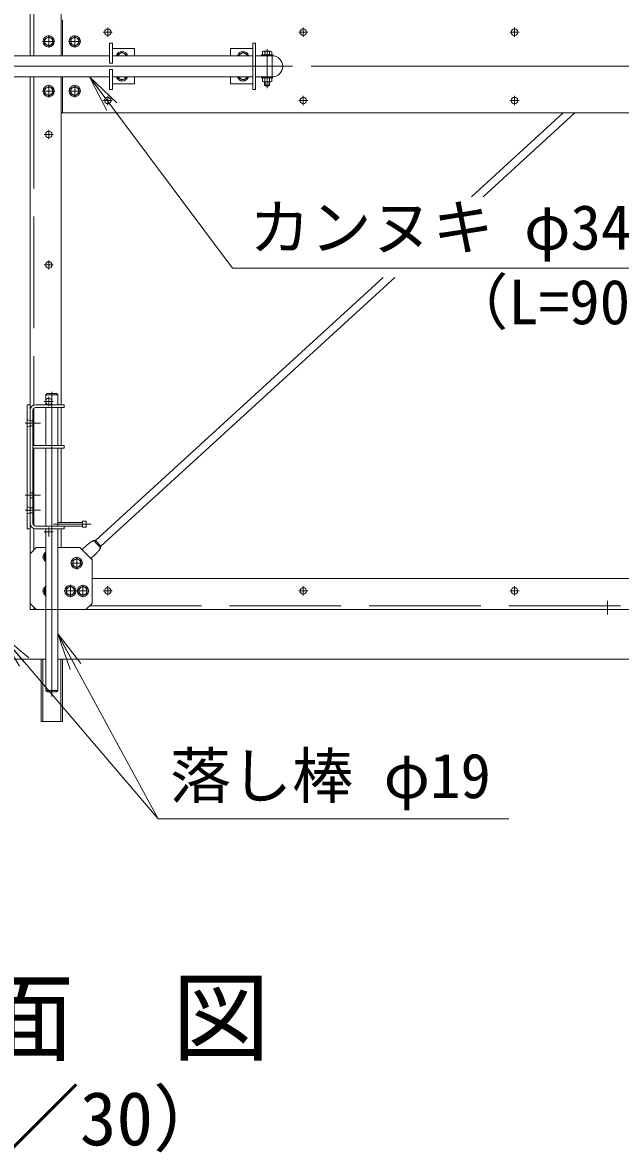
# Model space of a CAD drawing. Units: millimetres, scale not verified. Extents: x -6300 to 6300, y -4455 to 4455.
# Drawn here: x -2050 to -1087, y -1000 to 820 of the extents above; entities that cross this region are included whole.
import ezdxf
from ezdxf.enums import TextEntityAlignment as Align

# ---------------------------------------------------------------- set-up
doc = ezdxf.new("R2010")
doc.units = ezdxf.units.MM
doc.header["$LTSCALE"] = 30
doc.linetypes.add('DASHED', pattern=[7.5, 6, -1.5])
doc.linetypes.add('USER1', pattern=[50.8, 31.75, -6.35, 6.35, -6.35])
for name, color, linetype, lineweight in [('0-0_D-STR1', 1, 'Continuous', 18), ('0-1_D-BMK', 2, 'USER1', 13), ('0-3_D-BGD', 7, 'Continuous', 9), ('0-5_D-STR-DIM', 7, 'Continuous', 9), ('0-6_0', 7, 'Continuous', 9), ('0-7_D-STR3', 3, 'Continuous', 13), ('0-8_D-STR2', 7, 'Continuous', 9), ('0-9_D-STR-TXT', 7, 'Continuous', 9), ('0-A_D-TTL-TXT', 7, 'Continuous', 18)]:
    doc.layers.add(name, color=color, linetype=linetype, lineweight=lineweight)
doc.styles.add('ＭＳ ゴシック', font='')
doc.styles.get('ＭＳ ゴシック').set_extended_font_data('MS Gothic')

# ---------------------------------------------------------------- blocks, each defined once
blk = doc.blocks.new('U52')
at = {"layer": '0-1_D-BMK'}
for p, q in [((300, 0), (-300, 0)), ((0, -300), (0, 300))]:
    blk.add_line(p, q, dxfattribs=at)
at = {"layer": '0-7_D-STR3'}
blk.add_lwpolyline([(194.9, 112.5), (0, 225), (-194.9, 112.5), (-194.9, -112.5), (0, -225), (194.9, -112.5)], close=True, dxfattribs=at)
for radius in [270, 194.9]:
    blk.add_circle((0, 0), radius, dxfattribs=at)
blk = doc.blocks.new('U72')
at = {"layer": '0-1_D-BMK'}
for p, q in [((465, -900), (300, -900)), ((465, -2550), (300, -2550))]:
    blk.add_line(p, q, dxfattribs=at)
at = {"layer": '0-7_D-STR3'}
for p in [(2700, -2400), (1035, -3000)]:
    blk.add_line(p, (2100, -3000), dxfattribs=at)
for points in [[(2700, -2400), (2700, -300), (2400, 0), (0, 0), (-300, -300), (-300, -2700), (0, -3000), (465, -3000)], [(465, -752.9), (405.1, -787.5), (405.1, -1012.5), (465, -1047.1)], [(465, -2402.9), (405.1, -2437.5), (405.1, -2662.5), (465, -2697.1)]]:
    blk.add_lwpolyline(points, dxfattribs=at)
for centre, radius, start, end in [((600, -900), 270, 120.00011, 239.99989), ((600, -900), 194.9, 133.85395, 226.14605), ((600, -2550), 270, 120.00011, 239.99989), ((600, -2550), 194.9, 133.85395, 226.14605)]:
    blk.add_arc(centre, radius, start, end, dxfattribs=at)
at = {"layer": '0-5_D-STR-DIM'}
for p in [(1650.1, -900), (2250.1, -900), (1956.2, -2243.8)]:
    blk.add_blockref('U52', p, dxfattribs=at)
blk = doc.blocks.new('_Open')
at = {"layer": '0-6_0'}
blk.add_line((-30, 5), (0, 0), dxfattribs=at)
blk.add_lwpolyline([(-30, -5), (0, 0), (-30, 0)], dxfattribs=at)

msp = doc.modelspace()

# ---------------------------------------------------------------- linework, layer by layer
at = {"layer": '0-0_D-STR1'}
for p, q in [((-2038.01, 1534.73), (-2038.01, 766.73)), ((-1988.01, 1524.73), (-1988.01, 766.73)), ((-1986.01, 824.73), (-1986.01, 766.73)), ((-2038.01, 732.73), (-2038.01, -35.27)), ((-1988.01, 732.73), (-1988.01, 204.73)), ((-1986.01, 732.73), (-1986.01, 674.73)), ((-1988.01, 674.73), (-188.01, 674.73)), ((-1988.01, 200.23), (-1988.01, 139.23)), ((-1988.01, 134.73), (-1988.01, 15.23)), ((-1988.01, 4.73), (-1988.01, -25.27)), ((-1938.01, -75.27), (-238.01, -75.27)), ((-2038.01, -115.27), (-2038.01, -125.27)), ((-2038.01, -125.27), (-2028.01, -125.27)), ((-1948.01, -125.27), (-228.01, -125.27))]:
    msp.add_line(p, q, dxfattribs=at)
at = {"layer": '0-0_D-STR1', "linetype": 'DASHED'}
for p, q in [((-2032.01, 1528.73), (-2032.01, 766.73)), ((-2032.01, 732.73), (-2032.01, 204.22)), ((-2032.01, 199.09), (-2032.01, 139.23)), ((-2032.01, 178.73), (-2038.01, 178.73)), ((-2032.01, 170.73), (-2038.01, 170.73)), ((-2032.01, 134.73), (-2032.01, 10.38)), ((-2032.01, 62.73), (-2038.01, 62.73)), ((-2032.01, 54.73), (-2038.01, 54.73)), ((-2032.01, 38.73), (-2038.01, 38.73)), ((-2032.01, 30.73), (-2038.01, 30.73)), ((-2032.01, 5.25), (-2032.01, -29.27)), ((-2032.01, -121.27), (-2032.01, -125.27)), ((-1942.01, -119.27), (-234.01, -119.27))]:
    msp.add_line(p, q, dxfattribs=at)
at = {"layer": '0-1_D-BMK'}
for p, q in [((-1920.45, 804.73), (-1905.57, 804.73)), ((-1913.01, 812.17), (-1913.01, 797.29)), ((-1605.45, 804.73), (-1590.57, 804.73)), ((-1598.01, 812.17), (-1598.01, 797.29)), ((-1265.45, 804.73), (-1250.57, 804.73)), ((-1258.01, 812.17), (-1258.01, 797.29)), ((-1656.25, 777.48), (-1656.25, 714.58)), ((-1615.25, 749.73), (-2546.25, 749.73)), ((-1920.45, 694.73), (-1905.57, 694.73)), ((-1913.01, 702.17), (-1913.01, 687.29)), ((-1605.45, 694.73), (-1590.57, 694.73)), ((-1598.01, 702.17), (-1598.01, 687.29)), ((-1265.45, 694.73), (-1250.57, 694.73)), ((-1258.01, 702.17), (-1258.01, 687.29)), ((-2015.45, 639.73), (-2000.57, 639.73)), ((-2008.01, 647.17), (-2008.01, 632.29)), ((-2008.01, 437.17), (-2008.01, 422.29)), ((-2015.45, 429.73), (-2000.57, 429.73)), ((-2003.01, 225.57), (-2003.01, -265.13)), ((-2015.45, 209.73), (-2000.57, 209.73)), ((-2008.01, 217.17), (-2008.01, 202.29)), ((-2046.01, 174.73), (-2021.01, 174.73)), ((-2046.01, 58.73), (-2021.01, 58.73)), ((-2046.01, 34.73), (-2021.01, 34.73)), ((-2008.01, 7.17), (-2008.01, -7.71)), ((-1939.49, 12.23), (-2000.52, 12.23)), ((-2000.57, -0.27), (-2015.45, -0.27)), ((-1913.01, -87.83), (-1913.01, -102.71)), ((-1598.01, -87.83), (-1598.01, -102.71)), ((-1258.01, -87.83), (-1258.01, -102.71)), ((-1920.45, -95.27), (-1905.57, -95.27)), ((-1605.45, -95.27), (-1590.57, -95.27)), ((-1265.45, -95.27), (-1250.57, -95.27)), ((-1108.01, -133.27), (-1108.01, -111.27))]:
    msp.add_line(p, q, dxfattribs=at)
at = {"layer": '0-3_D-BGD'}
msp.add_line((-349.51, -205.27), (-1993.51, -205.27), dxfattribs=at)
at = {"layer": '0-5_D-STR-DIM'}
for p, q in [((-1585.26, 749.73), (542.99, 749.73)), ((-1585.26, 749.73), (542.99, 749.73)), ((-1831.78, -462.42), (-1992.55, -165.85))]:
    msp.add_line(p, q, dxfattribs=at)
at = {"layer": '0-7_D-STR3'}
for p, q in [((-1910.01, 787.23), (-1910.01, 754.73)), ((-1910.01, 787.23), (-1905.51, 787.23)), ((-1905.51, 787.23), (-1905.51, 754.73)), ((-1679.51, 787.23), (-1679.51, 712.23)), ((-1675.01, 787.23), (-1679.51, 787.23)), ((-1675.01, 787.23), (-1675.01, 712.23)), ((-1910.01, 766.73), (-2189.01, 766.73)), ((-1905.51, 778.23), (-1870.01, 778.23)), ((-1679.51, 766.73), (-1905.51, 766.73)), ((-1890.01, 772.23), (-1896.51, 768.49)), ((-1896.51, 768.49), (-1896.51, 766.73)), ((-1890.01, 772.23), (-1883.51, 768.49)), ((-1883.51, 768.49), (-1883.51, 766.73)), ((-1870.01, 778.23), (-1870.01, 766.73)), ((-1715.01, 778.23), (-1715.01, 766.73)), ((-1679.51, 778.23), (-1715.01, 778.23)), ((-1695.01, 772.23), (-1701.51, 768.49)), ((-1701.51, 768.49), (-1701.51, 766.73)), ((-1695.01, 772.23), (-1688.51, 768.49)), ((-1688.51, 768.49), (-1688.51, 766.73)), ((-1648.25, 766.73), (-1675.01, 766.73)), ((-1663.75, 772.75), (-1663.75, 768.33)), ((-1648.75, 768.33), (-1663.75, 768.33)), ((-1650.63, 773.83), (-1661.88, 773.83)), ((-1660.01, 772.75), (-1660.01, 768.33)), ((-1652.5, 772.75), (-1652.5, 768.33)), ((-1648.75, 772.75), (-1648.75, 768.33)), ((-1648.25, 766.73), (-1648.25, 732.73)), ((-1648.25, 766.73), (-1648.25, 732.73)), ((-1648.25, 766.73), (-1648.25, 732.73)), ((-1905.51, 754.73), (-1910.01, 754.73)), ((-1910.01, 732.73), (-2189.01, 732.73)), ((-1910.01, 744.73), (-1910.01, 712.23)), ((-1905.51, 744.73), (-1910.01, 744.73)), ((-1905.51, 744.73), (-1905.51, 712.23)), ((-1679.51, 732.73), (-1905.51, 732.73)), ((-1896.51, 732.73), (-1896.51, 730.97)), ((-1890.01, 727.23), (-1896.51, 730.97)), ((-1890.01, 727.23), (-1883.51, 730.97)), ((-1883.51, 732.73), (-1883.51, 730.97)), ((-1870.01, 732.73), (-1870.01, 721.23)), ((-1715.01, 732.73), (-1715.01, 721.23)), ((-1701.51, 732.73), (-1701.51, 730.97)), ((-1695.01, 727.23), (-1701.51, 730.97)), ((-1695.01, 727.23), (-1688.51, 730.97)), ((-1688.51, 732.73), (-1688.51, 730.97)), ((-1648.25, 732.73), (-1675.01, 732.73)), ((-1648.75, 731.13), (-1663.75, 731.13)), ((-1663.75, 731.13), (-1663.75, 725.33)), ((-1660, 731.13), (-1660, 725.33)), ((-1652.5, 731.13), (-1652.5, 725.33)), ((-1648.75, 731.13), (-1648.75, 725.33)), ((-1910.01, 712.23), (-1905.51, 712.23)), ((-1905.51, 721.23), (-1870.01, 721.23)), ((-1679.51, 721.23), (-1715.01, 721.23)), ((-1675.01, 712.23), (-1679.51, 712.23)), ((-1650.48, 724.63), (-1662.02, 724.63)), ((-1660.25, 724.63), (-1660.25, 719.53)), ((-1659.5, 724.63), (-1659.5, 719.53)), ((-1653.45, 718.33), (-1659.05, 718.33)), ((-1652.25, 719.53), (-1653.45, 718.33)), ((-1653, 724.63), (-1653, 719.53)), ((-1652.25, 724.63), (-1652.25, 719.53)), ((-1179.45, 674.73), (-1327.19, 539.66)), ((-1160.63, 674.73), (-1308.36, 539.66)), ((-1469.63, 409.43), (-1932.6, -13.87)), ((-1450.81, 409.43), (-1924.03, -23.24)), ((-2012.51, 220.48), (-2010.51, 222.48)), ((-1993.51, 220.48), (-2012.51, 220.48)), ((-2012.51, 204.73), (-2012.51, 220.48)), ((-1995.51, 222.48), (-2010.51, 222.48)), ((-1995.51, 222.48), (-1993.51, 220.48)), ((-1993.51, 204.73), (-1993.51, 220.48)), ((-2042.51, 204.73), (-2038.01, 204.73)), ((-2042.51, 4.73), (-2042.51, 204.73)), ((-2038.01, 4.73), (-2038.01, 204.73)), ((-1983.01, 204.73), (-2029.01, 204.73)), ((-1983.01, 200.23), (-2029.01, 200.23)), ((-2012.51, 139.23), (-2012.51, 200.23)), ((-1993.51, 139.23), (-1993.51, 200.23)), ((-1983.01, 200.23), (-1983.01, 204.73)), ((-2038.01, 195.73), (-2038.01, 13.73)), ((-2033.51, 13.73), (-2033.51, 195.73)), ((-1983.01, 139.23), (-2033.51, 139.23)), ((-1983.01, 134.73), (-2033.51, 134.73)), ((-2012.51, 9.23), (-2012.51, 134.73)), ((-1993.51, 9.23), (-1993.51, 134.73)), ((-1983.01, 134.73), (-1983.01, 139.23)), ((-2042.51, 4.73), (-2038.01, 4.73)), ((-2029.01, 9.23), (-1983.01, 9.23)), ((-2029.01, 4.73), (-1983.01, 4.73)), ((-2012.51, -255.77), (-2012.51, 4.73)), ((-1993.51, 15.23), (-1953.51, 15.23)), ((-1993.51, 9.23), (-1953.51, 9.23)), ((-1993.51, -255.77), (-1993.51, 4.73)), ((-1983.01, 4.73), (-1983.01, 9.23)), ((-1953.51, 7.23), (-1953.51, 17.23)), ((-1947.51, 7.23), (-1953.51, 7.23)), ((-1935.07, -14.14), (-1924.52, -25.67)), ((-1932.6, -13.87), (-1924.03, -23.24)), ((-1954.41, -28.86), (-1945.4, -20.62)), ((-1940.26, -43.02), (-1931.9, -35.38)), ((-2017.71, -305.27), (-2017.71, -205.27)), ((-1988.31, -205.27), (-1988.31, -305.27)), ((-1986.01, -205.27), (-1986.01, -305.27)), ((-2012.51, -255.77), (-1993.51, -255.77)), ((-2012.51, -255.77), (-2010.51, -257.77)), ((-1995.51, -257.77), (-2010.51, -257.77)), ((-1995.51, -257.77), (-1993.51, -255.77))]:
    msp.add_line(p, q, dxfattribs=at)
at = {"layer": '0-7_D-STR3', "linetype": 'DASHED'}
for p, q in [((-2038.11, 178.73), (-2042.51, 180.73)), ((-2038.11, 170.73), (-2042.51, 168.73)), ((-2033.51, 178.73), (-2038.01, 178.73)), ((-2033.51, 170.73), (-2038.01, 170.73)), ((-2038.11, 38.73), (-2042.51, 40.73)), ((-2033.51, 38.73), (-2038.01, 38.73)), ((-2038.11, 30.73), (-2042.51, 28.73)), ((-2033.51, 30.73), (-2038.01, 30.73))]:
    msp.add_line(p, q, dxfattribs=at)
at = {"layer": '0-7_D-STR3'}
for points in [[(-1647.25, 768.33), (-1665.25, 768.33), (-1665.25, 766.73), (-1647.25, 766.73)], [(-1647.25, 732.73), (-1665.25, 732.73), (-1665.25, 731.13), (-1647.25, 731.13)]]:
    msp.add_lwpolyline(points, close=True, dxfattribs=at)
for points in [[(-1652.25, 719.53), (-1660.25, 719.53), (-1659.05, 718.33)], [(-1947.51, 7.23), (-1947.51, 17.23), (-1953.51, 17.23)], [(-1941.33, -17.46), (-1941.53, -17.61), (-1941.72, -17.76), (-1941.92, -17.9), (-1942.12, -18.05), (-1942.32, -18.2), (-1942.52, -18.35), (-1942.71, -18.49), (-1942.91, -18.64), (-1943.1, -18.79), (-1943.3, -18.94), (-1943.49, -19.09), (-1943.68, -19.24), (-1943.88, -19.39), (-1944.07, -19.54), (-1944.26, -19.69), (-1944.45, -19.85), (-1944.64, -20), (-1944.83, -20.15), (-1945.02, -20.31), (-1945.21, -20.46), (-1945.4, -20.62)], [(-1932.6, -13.87), (-1932.85, -13.89), (-1933.09, -13.91), (-1933.34, -13.93), (-1933.59, -13.95), (-1933.83, -13.98), (-1934.08, -14), (-1934.32, -14.03), (-1934.57, -14.06), (-1934.81, -14.09), (-1935.05, -14.13), (-1935.29, -14.18), (-1935.53, -14.23), (-1935.77, -14.29), (-1936, -14.36), (-1936.23, -14.43), (-1936.46, -14.51), (-1936.69, -14.6), (-1936.92, -14.69), (-1937.14, -14.79), (-1937.36, -14.89), (-1937.58, -15), (-1937.8, -15.11), (-1938.02, -15.23), (-1938.23, -15.35), (-1938.45, -15.48), (-1938.66, -15.6), (-1938.87, -15.74), (-1939.08, -15.87), (-1939.29, -16.01), (-1939.5, -16.15), (-1939.7, -16.29), (-1939.91, -16.44), (-1940.11, -16.58), (-1940.32, -16.73), (-1940.52, -16.87), (-1940.72, -17.02), (-1940.92, -17.17), (-1941.12, -17.31), (-1941.33, -17.46)], [(-1928.39, -31.6), (-1928.56, -31.79), (-1928.72, -31.98), (-1928.89, -32.16), (-1929.05, -32.34), (-1929.22, -32.53), (-1929.38, -32.71), (-1929.55, -32.89), (-1929.71, -33.07), (-1929.88, -33.26), (-1930.04, -33.44), (-1930.21, -33.62), (-1930.38, -33.8), (-1930.54, -33.97), (-1930.71, -34.15), (-1930.88, -34.33), (-1931.05, -34.51), (-1931.22, -34.68), (-1931.39, -34.86), (-1931.56, -35.03), (-1931.73, -35.21), (-1931.9, -35.38)], [(-1924.03, -23.24), (-1924.08, -23.48), (-1924.12, -23.72), (-1924.16, -23.97), (-1924.21, -24.21), (-1924.25, -24.45), (-1924.3, -24.7), (-1924.35, -24.94), (-1924.4, -25.18), (-1924.46, -25.42), (-1924.52, -25.65), (-1924.59, -25.89), (-1924.66, -26.12), (-1924.74, -26.35), (-1924.83, -26.58), (-1924.92, -26.8), (-1925.02, -27.03), (-1925.13, -27.24), (-1925.24, -27.46), (-1925.36, -27.67), (-1925.48, -27.89), (-1925.61, -28.1), (-1925.74, -28.3), (-1925.87, -28.51), (-1926.01, -28.71), (-1926.16, -28.91), (-1926.31, -29.11), (-1926.46, -29.31), (-1926.61, -29.51), (-1926.77, -29.71), (-1926.92, -29.9), (-1927.08, -30.09), (-1927.25, -30.28), (-1927.41, -30.48), (-1927.57, -30.67), (-1927.74, -30.85), (-1927.9, -31.04), (-1928.07, -31.23), (-1928.23, -31.42), (-1928.39, -31.6)], [(-1986.01, -305.27), (-2020.01, -305.27), (-2020.01, -205.27)]]:
    msp.add_lwpolyline(points, dxfattribs=at)
for centre in [(-1913.01, 804.73), (-1598.01, 804.73), (-1258.01, 804.73), (-1913.01, 694.73), (-1598.01, 694.73), (-1258.01, 694.73), (-2008.01, 639.73), (-2008.01, 429.73), (-2008.01, 209.73), (-1913.01, -95.27), (-1598.01, -95.27), (-1258.01, -95.27)]:
    msp.add_circle(centre, 5.25, dxfattribs=at)
for centre, radius, start, end in [((-1890.01, 764.73), 9, 12.83959, 167.16041), ((-1890.01, 764.73), 6.5, 17.92021, 162.07979), ((-1695.01, 764.73), 9, 12.83959, 167.16041), ((-1695.01, 764.73), 6.5, 17.92021, 162.07979), ((-1661.88, 771.67), 2.16, 30, 150), ((-1656.25, 766.75), 7.08, 57.93138, 122.06862), ((-1650.63, 771.67), 2.16, 30, 150), ((-1648.25, 749.73), 17, 270, 90), ((-1890.01, 734.73), 9, 192.83959, 347.16041), ((-1890.01, 734.73), 6.5, 197.92021, 342.07979), ((-1695.01, 734.73), 9, 192.83959, 347.16041), ((-1695.01, 734.73), 6.5, 197.92021, 342.07979), ((-1661.88, 727.48), 2.85, 228.86505, 311.13495), ((-1656.25, 735.03), 10.39, 248.85295, 291.14705), ((-1650.63, 727.48), 2.85, 228.83491, 311.16509), ((-2029.01, 195.73), 9, 90, 180), ((-2029.01, 195.73), 4.5, 90, 180), ((-2029.01, 13.73), 9, 180, 270), ((-2029.01, 13.73), 4.5, 180, 270), ((-2008.01, -0.27), 5.25, 148.99759, 211.00241)]:
    msp.add_arc(centre, radius, start, end, dxfattribs=at)
at = {"layer": '0-8_D-STR2'}
msp.add_line((-2086.51, -205.27), (-2012.51, -205.27), dxfattribs=at)
at = {"layer": '0-9_D-STR-TXT'}
for points in [[(-862.37, 424.43), (-1711.9, 424.43), (-1940.98, 731.13)], [(-1267.26, -462.42), (-1831.78, -462.42), (-2085.21, -165.61)]]:
    msp.add_lwpolyline(points, dxfattribs=at)

# ---------------------------------------------------------------- block references
at = {"layer": '0-5_D-STR-DIM', "xscale": 0.03333333, "yscale": 0.03333333}
for p in [(-2008.01, 789.73), (-1966.01, 789.73), (-2008.01, 709.73), (-1966.01, 709.73)]:
    msp.add_blockref('U52', p, dxfattribs=at)
at = {"layer": '0-5_D-STR-DIM'}
for name, p, xscale, yscale, rotation in [('U72', (-2028.01, -125.27), -0.03333333, 0.03333333, 180), ('_Open', (-1993.51, -164.09), 2, 2, 118.46244)]:
    msp.add_blockref(name, p, dxfattribs=dict(at, xscale=xscale, yscale=yscale, rotation=rotation))
at = {"layer": '0-9_D-STR-TXT', "xscale": 2, "yscale": 2}
for p, rotation in [((-1942.18, 732.73), 126.7556), ((-2086.51, -164.09), 130.49207)]:
    msp.add_blockref('_Open', p, dxfattribs=dict(at, rotation=rotation))

# ---------------------------------------------------------------- texts
at = {"layer": '0-9_D-STR-TXT', "style": 'ＭＳ ゴシック'}
for s, p in [('カンヌキ φ34x2.3', (-1685.09, 432.8)), ('（L=900）', (-1366.4, 312.53)), ('落し棒 φ19', (-1812.92, -450.58))]:
    msp.add_text(s, height=72.14, dxfattribs=at).set_placement(p, align=Align.BOTTOM_LEFT)
at = {"layer": '0-A_D-TTL-TXT', "style": 'ＭＳ ゴシック'}
for s, height, p in [('正\u3000面\u3000図', 115.5, (-2439.35, -874.39)), ('（S=1／30）', 86.66, (-2371.13, -1014.18))]:
    msp.add_text(s, height=height, dxfattribs=at).set_placement(p, align=Align.BOTTOM_LEFT)

doc.saveas('drawing.dxf')
